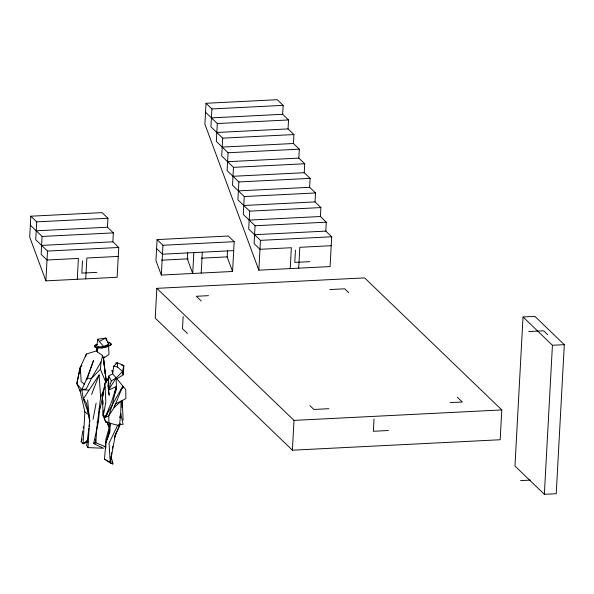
<?xml version="1.0" encoding="UTF-8"?>
<svg xmlns="http://www.w3.org/2000/svg" width="594" height="594" viewBox="0 0 594 594"><rect width="100%" height="100%" fill="white"/><g stroke="black" fill="none" stroke-linecap="round" stroke-linejoin="round"><path stroke-width="0.89" d="M99.777 406.407L98.463 421.384L93.622 443.592L103.423 448.24L88.016 447.609L86.65 445.433L88.892 428.415M121.97 407.595L122.097 400.408M105.702 448.002L105.88 439.256L109.214 427.673L106.92 421.77M121.183 364.879L123.834 365.548L122.513 371.592L116.157 377.925L116.394 386.508L108.398 390.251L111.353 380.873L108.702 376.084L108.041 386.249L109.199 395.188L108.398 390.251L108.702 376.084L112.637 373.774L113.662 366.164L117.404 362.793L123.834 365.548L123.3 374.784L117.627 378.385L116.157 377.925L112.637 373.774L111.976 370.374L112.749 371.889M112.86 241.817L113.343 232.878L107.462 227.22L107.952 218.273L102.071 212.615L30.829 216.201L29.7 237.065L45.886 280.865L117.122 277.287L118.741 247.483L112.86 241.817L41.617 245.404M30.829 216.201L36.709 221.859L35.737 239.746L47.498 251.062L118.741 247.483M30.346 225.141L42.1 236.457L41.135 254.343L47.015 260.001L78.401 258.427L77.272 279.291M45.886 280.865L47.498 251.062M82.492 260.863L81.824 273.114L96.837 272.364M85.736 278.868L86.865 257.996L118.251 256.422M106.215 381.972L103.467 358.323L102.621 355.62L97.349 351.893L96.659 350.846L96.844 347.267M157.068 239.597L155.94 260.462L161.33 275.067L232.573 271.48L234.184 241.676L228.304 236.018L157.068 239.597L162.949 245.255L234.184 241.676M156.838 288.335L155.227 318.139L292.397 450.193L500.178 439.746L501.789 409.934L364.619 277.888L156.838 288.335L294.008 420.381L501.789 409.934M161.33 275.067L162.949 245.255M183.152 316.454L182.484 328.705L187.444 333.472M187.674 252.465L187.325 258.887L192.716 273.485L193.844 252.621M325.809 231.118L326.299 222.171L320.418 216.513L320.901 207.573L315.02 201.908L315.511 192.968L309.63 187.31L310.113 178.363L304.232 172.706L304.722 163.766L298.841 158.108L299.324 149.161L293.443 143.503L293.933 134.563L288.053 128.905L288.536 119.958L282.655 114.3L283.138 105.361L277.264 99.695L206.021 103.282L204.893 124.146L258.836 270.166L330.078 266.58L331.69 236.776L325.809 231.118L254.574 234.697M201.188 273.062L202.316 252.198M206.021 103.282L211.902 108.94L210.929 126.826L222.691 138.142L293.933 134.563M205.539 112.221L217.293 123.545L216.327 141.424L228.081 152.747L299.324 149.161M222.691 138.142L221.718 156.029L233.479 167.345L304.722 163.766M228.081 152.747L227.116 170.627L238.87 181.95L310.113 178.363M232.573 271.48L227.175 256.883L227.517 250.534M233.479 167.345L232.514 185.231L244.268 196.547L315.511 192.968M238.87 181.95L237.904 199.836L249.666 211.152L320.901 207.573M244.268 196.547L243.302 214.434L255.056 225.757L326.299 222.171M249.666 211.152L248.693 229.039L260.454 240.355L331.69 236.776M255.056 225.757L254.091 243.637L259.964 249.294L291.357 247.72L290.221 268.585M258.836 270.166L260.454 240.355M295.441 250.163L294.78 262.414L309.786 261.657M298.693 268.161L299.822 247.297L331.207 245.716M292.397 450.193L294.008 420.381M374.012 419.008L373.344 431.259L388.357 430.502M523.032 316.966L514.961 466.008L544.356 494.305L556.229 493.703L564.3 344.668L534.904 316.364L523.032 316.966L552.427 345.263L564.3 344.668M544.356 494.305L552.427 345.263M96.659 350.846L86.36 354.009L79.804 368.399L76.841 383.657L80.197 391.32L84.86 411.85L83.071 443.792L87.875 441.78M88.016 447.609L89.523 420.396L87.637 400M116.082 390.919L116.394 386.508L111.88 401.047L105.19 417.419L103.23 415.897L102.279 397.082L104.952 383.457L108.398 378.051L107.573 380.635M93.622 443.592L95.745 442.73L97 426.551L100.631 397.223L99.094 374.903L83.331 398.849L88.833 414.33M117.664 425.252L109.066 443.183L110.254 462.926L111.085 456.147L112.942 463.988L110.254 462.926L104.492 459.073L105.851 442.901L109.682 430.383M106.029 382.878L100.408 369.23L101.039 361.887L102.621 355.62M97.29 342.716L97.616 339.241L105.88 338.038L108.643 344.075C105.235 346.421 100.512 347.832 96.584 345.99L97.126 344.446M111.353 380.873L116.157 377.925L125.78 389.657L125.854 398.619L121.028 401.173L120.738 413.61L119.453 425.742L105.821 422.134L103.23 415.897L103.742 410.432M108.91 433.011L110.128 423.032L109.897 432.113L105.851 442.901M89.122 426.626L89.36 424.836M89.716 422.148L89.946 420.359M87.66 438.818L87.214 440.6L83.071 443.792L81.178 441.624L82.796 430.925M83.205 428.244L83.472 426.462M111.405 454.358L111.724 452.576M112.518 448.114L112.83 446.324M110.254 462.926L115.37 434.608L120.352 423.797L114.263 438.29L115.808 433.108M105.064 415.882L103.23 415.897L105.858 401.915L104.952 383.457M93.08 419.26L96.124 403.148M114.545 405.041L114.033 407.699L108.739 415.845L105.19 417.419L122.765 386.234L114.033 407.699L121.028 401.173L115.347 403.898M103.081 394.928L99.755 409.942L99.183 408.308M114.761 393.725L116.394 386.508L112.385 404.685L108.739 415.845L108.932 423.166M119.706 417.775L120.738 413.61L123.077 424.368L118.904 424.428M107.648 437.548L109.593 429.885M85.551 356.964L86.36 354.009M86.813 379.937L93.473 360.632L86.999 378.111L81.772 389.768L83.331 398.849L86.538 403.385L89.523 420.396M108.041 386.249L109.044 382.952M102.918 395.292L103.742 392.708M81.178 441.624L82.113 439.107M91.587 394.52L99.094 374.903M100.631 397.223L104.945 387.102M105.19 417.419L107.499 413.431M101.039 361.887L91.394 378.527L86.256 388.936L81.772 389.768L76.841 383.657L80.331 367.708L81.155 381.519L84.667 384.489M104.611 368.31L103.467 358.323L104.358 356.794M108.398 390.251L116.157 377.925M107.551 342.077L109.281 342.448L111.249 344.193L110.595 345.188C105.992 347.742 100.653 348.529 95.508 347.497L94.26 346.369L97.253 343.807M81.92 365.503L79.804 368.399L79.886 372.98M82.796 388.431L81.772 389.768L88.721 390.124M120.931 389.931L123.411 386.791M98.077 347.787L94.26 346.369L97.149 343.963M100.408 369.23L91.394 378.527L86.999 378.111M94.854 345.916L97.045 344.26M106.222 380.754L103.467 358.323L109.014 354.469L108.45 343.985M96.904 422.312L98.463 421.384M97.616 339.241L99.324 341.476L105.88 338.038L106.356 340.332M107.677 345.292L104.121 347.074L100.898 347.668L97.943 347.416L97.349 351.893L96.688 347.312M101.708 348.047L110.595 345.188L111.16 344.164L109.281 342.448M94.097 443.221L95.745 442.73L105.895 446.933L104.061 446.792M115.37 363.097L117.404 362.793L117.642 367.055L122.513 371.592L123.3 374.784L122.802 373.099M211.902 108.94L283.138 105.361M211.419 117.879L282.655 114.3M217.293 123.545L288.536 119.958M216.81 132.484L288.053 128.905M222.208 147.089L293.443 143.503M227.599 161.687L298.841 158.108M232.997 176.292L304.232 172.706M238.387 190.889L309.63 187.31M243.785 205.494L315.02 201.908M36.709 221.859L107.952 218.273M36.227 230.799L107.462 227.22M249.176 220.092L320.418 216.513M42.1 236.457L113.343 232.878M233.702 250.616L162.459 254.202L156.586 248.537M161.486 260.187L188.32 258.836M201.269 258.182L227.175 256.883M208.524 295.656L196.324 296.272L201.277 301.039M329.729 289.568L344.735 288.81L348.767 292.686M528.66 331.571L543.666 330.813L547.69 334.689M328.905 408.702L313.892 409.459L309.868 405.583M450.111 402.613L462.31 401.997L457.358 397.23M520.582 480.605L530.301 480.123M106.281 346.629L107.314 346.703L111.249 344.193M113.662 366.164L117.642 367.055M104.492 459.073L109.875 462.199M111.405 463.097L112.942 463.988L111.924 461.642M84.86 411.85L89.137 415.191M83.331 398.849L84.697 400.007M118.533 424.873L119.453 425.742M99.324 341.476L103.668 346.443M102.472 356.846L103.467 358.323M108.175 343.146L108.643 344.075M106.898 421.688L109.489 428.222M104.21 417.857L105.821 422.134M104.819 370.121L105.235 373.752M105.442 375.564L106.17 381.92M122.208 400.408L123.136 420.166M95.671 439.189L95.745 442.73M80.168 389.486L80.197 391.32M103 400.668L103.052 404.247M103.163 411.419L103.23 415.897"/></g></svg>
